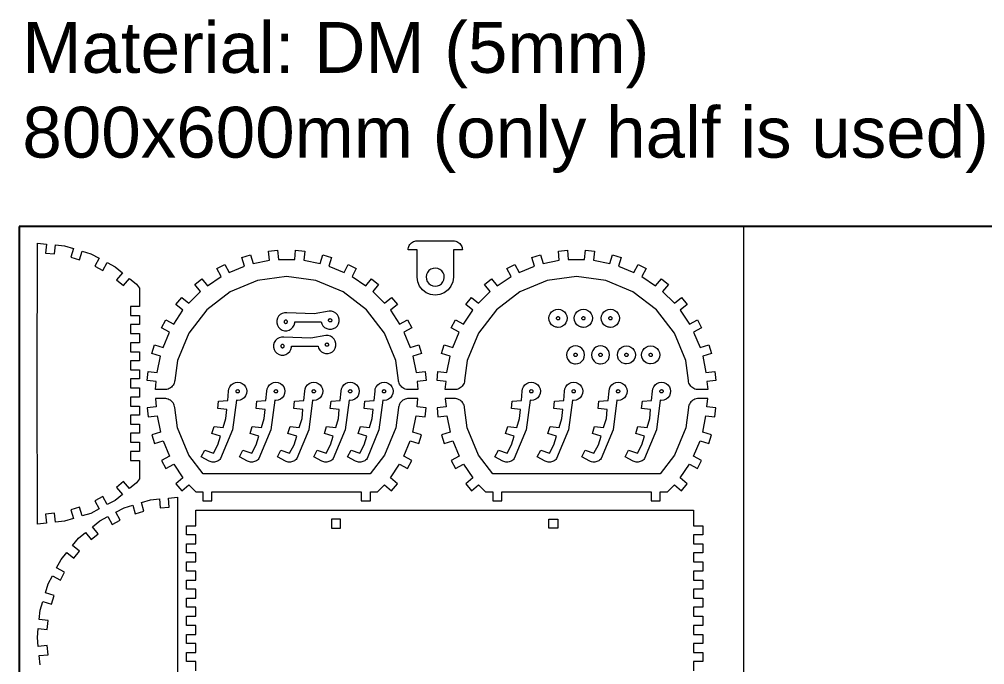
# Model space of a CAD drawing. Header units: millimetres. Extents: x 4778 to 5578, y 2578 to 3293.
# Drawn here: x 4778 to 5312, y 2937 to 3293 of the extents above; entities that cross this region are included whole.
import ezdxf

# ---------------------------------------------------------------- set-up
doc = ezdxf.new("R2010")
doc.units = ezdxf.units.MM
doc.layers.get('0').update_dxf_attribs({"plot": 0})
doc.layers.add('01-corte exterior', color=1, linetype='Continuous', lineweight=0)
doc.layers.add('02-corte interior', color=2, linetype='Continuous', lineweight=0)
doc.styles.get("Standard").update_dxf_attribs({"font": 'arial.ttf'})

msp = doc.modelspace()

# ---------------------------------------------------------------- linework, layer by layer
msp.add_lwpolyline([(4778.39, 3178.48), (4778.39, 2578.48), (5578.39, 2578.48), (5578.39, 3178.48), (4778.39, 3178.48)])
at = {"layer": '01-corte exterior'}
for points in [[(5178.39, 3178.48), (5178.39, 2578.48)], [(4789.88, 2936.51), (4789.37, 2941.67), (4794.35, 2942.16), (4793.86, 2947.14), (4788.88, 2946.65), (4788.39, 2951.63), (4788.88, 2956.6), (4793.86, 2956.11), (4794.35, 2961.09), (4789.37, 2961.58), (4789.88, 2966.75), (4791.33, 2971.53), (4796.12, 2970.08), (4797.57, 2974.86), (4792.78, 2976.32), (4794.29, 2981.28), (4796.65, 2985.69), (4801.06, 2983.34), (4803.42, 2987.75), (4799.01, 2990.1), (4801.45, 2994.68), (4804.63, 2998.55), (4808.49, 2995.38), (4811.66, 2999.24), (4807.8, 3002.41), (4811.09, 3006.43), (4814.96, 3009.6), (4818.13, 3005.73), (4821.99, 3008.91), (4818.82, 3012.77), (4822.84, 3016.07), (4827.25, 3018.42), (4829.6, 3014.01), (4834.01, 3016.37), (4831.66, 3020.78), (4836.23, 3023.23), (4841.02, 3024.68), (4842.47, 3019.89), (4847.26, 3021.35), (4845.8, 3026.13), (4850.77, 3027.64), (4855.75, 3028.13), (4856.24, 3023.16), (4861.21, 3023.65), (4860.72, 3028.62), (4865.74, 3029.13), (4865.82, 2951.63), (4865.74, 2874.13)], [(4875.82, 2933.33), (4875.82, 2938.33), (4870.82, 2938.33), (4870.82, 2943.33), (4875.82, 2943.33), (4875.82, 2948.33), (4870.82, 2948.33), (4870.82, 2953.33), (4875.82, 2953.33), (4875.82, 2958.33), (4870.82, 2958.33), (4870.82, 2963.33), (4875.82, 2963.33), (4875.82, 2968.33), (4870.82, 2968.33), (4870.82, 2973.33), (4875.82, 2973.33), (4875.82, 2978.33), (4870.82, 2978.33), (4870.82, 2983.33), (4875.82, 2983.33), (4875.82, 2988.33), (4870.82, 2988.33), (4870.82, 2993.33), (4875.82, 2993.33), (4875.82, 2998.33), (4870.82, 2998.33), (4870.82, 3003.33), (4875.82, 3003.33), (4875.82, 3008.33), (4870.82, 3008.33), (4870.82, 3013.33), (4875.82, 3013.33), (4875.82, 3021.99), (5150.82, 3021.99), (5150.82, 3013.33), (5155.82, 3013.33), (5155.82, 3008.33), (5150.82, 3008.33), (5150.82, 3003.33), (5155.82, 3003.33), (5155.82, 2998.33), (5150.82, 2998.33), (5150.82, 2993.33), (5155.82, 2993.33), (5155.82, 2988.33), (5150.82, 2988.33), (5150.82, 2983.33), (5155.82, 2983.33), (5155.82, 2978.33), (5150.82, 2978.33), (5150.82, 2973.33), (5155.82, 2973.33), (5155.82, 2968.33), (5150.82, 2968.33), (5150.82, 2963.33), (5155.82, 2963.33), (5155.82, 2958.33), (5150.82, 2958.33), (5150.82, 2953.33), (5155.82, 2953.33), (5155.82, 2948.33), (5150.82, 2948.33), (5150.82, 2943.33), (5155.82, 2943.33), (5155.82, 2938.33), (5150.82, 2938.33), (5150.82, 2933.33)]]:
    msp.add_lwpolyline(points, dxfattribs=at)
for points in [[(4822.48, 3160.91), (4820.12, 3156.5), (4824.53, 3154.14), (4826.89, 3158.55), (4831.3, 3156.19), (4835.32, 3152.9), (4832.14, 3149.04), (4836.01, 3145.86), (4839.18, 3149.73), (4843.05, 3146.56), (4844.86, 3144.35), (4844.86, 3134.35), (4839.86, 3134.35), (4839.86, 3129.35), (4844.86, 3129.35), (4844.86, 3124.35), (4839.86, 3124.35), (4839.86, 3119.35), (4844.86, 3119.35), (4844.86, 3114.35), (4839.86, 3114.35), (4839.86, 3109.35), (4844.86, 3109.35), (4844.86, 3104.35), (4839.86, 3104.35), (4839.86, 3099.35), (4844.86, 3099.35), (4844.86, 3094.35), (4839.86, 3094.35), (4839.86, 3089.35), (4844.86, 3089.35), (4844.86, 3084.35), (4839.86, 3084.35), (4839.86, 3079.35), (4844.86, 3079.35), (4844.86, 3074.35), (4839.86, 3074.35), (4839.86, 3069.35), (4844.86, 3069.35), (4844.86, 3064.35), (4839.86, 3064.35), (4839.86, 3059.35), (4844.86, 3059.35), (4844.86, 3054.35), (4839.86, 3054.35), (4839.86, 3049.35), (4844.86, 3049.35), (4844.86, 3039.16), (4843.05, 3036.96), (4839.18, 3033.78), (4836.01, 3037.65), (4832.14, 3034.48), (4835.32, 3030.61), (4831.3, 3027.32), (4826.89, 3024.96), (4824.53, 3029.37), (4820.12, 3027.01), (4822.48, 3022.6), (4817.9, 3020.16), (4813.12, 3018.7), (4811.67, 3023.49), (4806.88, 3022.04), (4808.33, 3017.25), (4803.36, 3015.75), (4798.39, 3015.25), (4797.9, 3020.23), (4792.92, 3019.74), (4793.41, 3014.76), (4788.39, 3014.26), (4788.32, 3091.76), (4788.39, 3169.26), (4793.41, 3168.75), (4792.92, 3163.78), (4797.9, 3163.29), (4798.39, 3168.26), (4803.36, 3167.77), (4808.33, 3166.26), (4806.88, 3161.47), (4811.67, 3160.02), (4813.12, 3164.81), (4817.9, 3163.36)], [(4998.11, 3165.51), (4993.11, 3165.51), (4993.15, 3166.16), (4993.28, 3166.8), (4993.49, 3167.42), (4993.78, 3168.01), (4994.14, 3168.55), (4994.57, 3169.04), (4995.06, 3169.48), (4995.61, 3169.84), (4996.19, 3170.13), (4996.81, 3170.34), (4997.45, 3170.47), (4998.11, 3170.51), (5008.11, 3170.51), (5018.11, 3170.51), (5018.76, 3170.47), (5019.4, 3170.34), (5020.02, 3170.13), (5020.61, 3169.84), (5021.15, 3169.48), (5021.64, 3169.04), (5022.07, 3168.55), (5022.44, 3168.01), (5022.73, 3167.42), (5022.94, 3166.8), (5023.06, 3166.16), (5023.11, 3165.51), (5018.11, 3165.51), (5018.11, 3150.51), (5017.76, 3147.92), (5016.77, 3145.51), (5015.18, 3143.44), (5013.11, 3141.85), (5010.69, 3140.85), (5008.11, 3140.51), (5005.52, 3140.85), (5003.11, 3141.85), (5001.03, 3143.44), (4999.45, 3145.51), (4998.45, 3147.92), (4998.11, 3150.51)], [(4864.15, 3092.81), (4864.14, 3092.72), (4863.94, 3092.06), (4863.66, 3091.42), (4863.31, 3090.83), (4862.88, 3090.28), (4862.39, 3089.79), (4861.83, 3089.37), (4861.24, 3089.02), (4860.6, 3088.75), (4859.93, 3088.57), (4859.25, 3088.46), (4858.55, 3088.45), (4853.54, 3088.45), (4854.02, 3092.99), (4849.05, 3093.48), (4849.54, 3098.45), (4854.51, 3097.96), (4856.33, 3106.95), (4851.54, 3108.4), (4852.99, 3113.18), (4857.78, 3111.73), (4861.3, 3120.19), (4856.89, 3122.55), (4859.25, 3126.96), (4863.66, 3124.6), (4868.76, 3132.21), (4864.9, 3135.38), (4868.07, 3139.24), (4871.94, 3136.07), (4878.43, 3142.54), (4875.26, 3146.4), (4879.12, 3149.58), (4882.29, 3145.71), (4889.92, 3150.79), (4887.57, 3155.2), (4891.98, 3157.55), (4894.33, 3153.14), (4902.81, 3156.63), (4901.36, 3161.42), (4906.14, 3162.87), (4907.59, 3158.08), (4916.58, 3159.85), (4916.09, 3164.83), (4921.07, 3165.32), (4921.56, 3160.34), (4930.53, 3160.34), (4931.02, 3165.32), (4936, 3164.83), (4935.51, 3159.85), (4944.5, 3158.08), (4945.95, 3162.87), (4950.73, 3161.42), (4949.28, 3156.63), (4957.75, 3153.14), (4960.11, 3157.55), (4964.52, 3155.2), (4962.16, 3150.79), (4969.79, 3145.71), (4972.97, 3149.58), (4976.83, 3146.4), (4973.66, 3142.54), (4980.15, 3136.07), (4984.02, 3139.24), (4987.19, 3135.38), (4983.32, 3132.21), (4988.43, 3124.6), (4992.84, 3126.96), (4995.2, 3122.55), (4990.79, 3120.19), (4994.31, 3111.73), (4999.1, 3113.18), (5000.55, 3108.4), (4995.76, 3106.95), (4997.57, 3097.96), (5002.55, 3098.45), (5003.04, 3093.48), (4998.06, 3092.99), (4998.54, 3088.45), (4993.54, 3088.45), (4992.84, 3088.46), (4992.16, 3088.57), (4991.49, 3088.75), (4990.85, 3089.02), (4990.25, 3089.37), (4989.7, 3089.79), (4989.21, 3090.28), (4988.78, 3090.83), (4988.43, 3091.42), (4988.15, 3092.06), (4987.95, 3092.72), (4987.94, 3092.81), (4987.93, 3092.84), (4987.9, 3093.01), (4987.84, 3093.4), (4986.37, 3104.55), (4980.13, 3119.61), (4970.21, 3132.55), (4957.27, 3142.47), (4942.21, 3148.71), (4926.04, 3150.84), (4909.88, 3148.71), (4894.82, 3142.47), (4881.88, 3132.55), (4871.95, 3119.61), (4865.72, 3104.55), (4864.25, 3093.4), (4864.18, 3093.01), (4864.16, 3092.84)], [(5024.21, 3092.81), (5024.19, 3092.72), (5024, 3092.06), (5023.72, 3091.42), (5023.36, 3090.83), (5022.94, 3090.28), (5022.44, 3089.79), (5021.89, 3089.37), (5021.29, 3089.02), (5020.66, 3088.75), (5019.99, 3088.57), (5019.3, 3088.46), (5018.61, 3088.45), (5013.6, 3088.45), (5014.08, 3092.99), (5009.11, 3093.48), (5009.6, 3098.45), (5014.57, 3097.96), (5016.38, 3106.95), (5011.6, 3108.4), (5013.05, 3113.18), (5017.83, 3111.73), (5021.36, 3120.19), (5016.95, 3122.55), (5019.31, 3126.96), (5023.72, 3124.6), (5028.82, 3132.21), (5024.96, 3135.38), (5028.13, 3139.24), (5031.99, 3136.07), (5038.49, 3142.54), (5035.31, 3146.4), (5039.18, 3149.58), (5042.35, 3145.71), (5049.98, 3150.79), (5047.62, 3155.2), (5052.03, 3157.55), (5054.39, 3153.14), (5062.86, 3156.63), (5061.41, 3161.42), (5066.2, 3162.87), (5067.65, 3158.08), (5076.64, 3159.85), (5076.15, 3164.83), (5081.13, 3165.32), (5081.62, 3160.34), (5090.59, 3160.34), (5091.08, 3165.32), (5096.05, 3164.83), (5095.56, 3159.85), (5104.55, 3158.08), (5106.01, 3162.87), (5110.79, 3161.42), (5109.34, 3156.63), (5117.81, 3153.14), (5120.17, 3157.55), (5124.58, 3155.2), (5122.22, 3150.79), (5129.85, 3145.71), (5133.02, 3149.58), (5136.89, 3146.4), (5133.72, 3142.54), (5140.21, 3136.07), (5144.07, 3139.24), (5147.25, 3135.38), (5143.38, 3132.21), (5148.49, 3124.6), (5152.9, 3126.96), (5155.25, 3122.55), (5150.84, 3120.19), (5154.37, 3111.73), (5159.15, 3113.18), (5160.6, 3108.4), (5155.82, 3106.95), (5157.63, 3097.96), (5162.61, 3098.45), (5163.1, 3093.48), (5158.12, 3092.99), (5158.6, 3088.45), (5153.59, 3088.45), (5152.9, 3088.46), (5152.21, 3088.57), (5151.55, 3088.75), (5150.91, 3089.02), (5150.31, 3089.37), (5149.76, 3089.79), (5149.27, 3090.28), (5148.84, 3090.83), (5148.48, 3091.42), (5148.2, 3092.06), (5148.01, 3092.72), (5147.99, 3092.81), (5147.99, 3092.84), (5147.96, 3093.01), (5147.9, 3093.4), (5146.43, 3104.55), (5140.19, 3119.61), (5130.27, 3132.55), (5117.33, 3142.47), (5102.27, 3148.71), (5086.1, 3150.84), (5069.94, 3148.71), (5054.87, 3142.47), (5041.94, 3132.55), (5032.01, 3119.61), (5025.77, 3104.55), (5024.31, 3093.4), (5024.24, 3093.01), (5024.21, 3092.84)], [(4954.06, 3129.74), (4953.14, 3130.67), (4952.01, 3131.32), (4950.75, 3131.66), (4949.45, 3131.67), (4941.25, 3130.33), (4931.26, 3130.67), (4926.21, 3130.84), (4924.91, 3130.84), (4923.65, 3130.5), (4922.52, 3129.85), (4921.59, 3128.93), (4920.94, 3127.8), (4920.6, 3126.54), (4920.59, 3125.24), (4920.93, 3123.98), (4921.58, 3122.85), (4922.5, 3121.92), (4923.63, 3121.27), (4924.89, 3120.93), (4926.2, 3120.92), (4927.46, 3121.26), (4928.59, 3121.91), (4929.51, 3122.83), (4930.17, 3123.96), (4930.51, 3125.22), (4930.51, 3125.87), (4945.19, 3125.85), (4945.47, 3124.8), (4946.12, 3123.67), (4947.04, 3122.75), (4948.17, 3122.09), (4949.34, 3121.76), (4949.43, 3121.75), (4950.73, 3121.75), (4951.99, 3122.09), (4953.12, 3122.74), (4954.05, 3123.66), (4954.7, 3124.79), (4955.04, 3126.05), (4955.05, 3127.35), (4954.71, 3128.61)], [(5080.26, 3125.31), (5079.47, 3124.28), (5078.43, 3123.48), (5077.23, 3122.98), (5075.92, 3122.81), (5075.85, 3122.81), (5075.29, 3122.9), (5074.64, 3122.98), (5073.43, 3123.48), (5072.4, 3124.28), (5071.6, 3125.31), (5071.1, 3126.52), (5070.93, 3127.81), (5071.1, 3129.1), (5071.6, 3130.31), (5072.4, 3131.35), (5073.43, 3132.14), (5074.64, 3132.64), (5075.93, 3132.81), (5077.23, 3132.64), (5078.43, 3132.14), (5079.47, 3131.35), (5080.26, 3130.31), (5080.76, 3129.1), (5080.93, 3127.81), (5080.76, 3126.52)], [(5094.26, 3125.31), (5093.47, 3124.28), (5092.43, 3123.48), (5091.23, 3122.98), (5089.92, 3122.81), (5089.85, 3122.81), (5089.29, 3122.9), (5088.64, 3122.98), (5087.43, 3123.48), (5086.4, 3124.28), (5085.6, 3125.31), (5085.1, 3126.52), (5084.93, 3127.81), (5085.1, 3129.1), (5085.6, 3130.31), (5086.4, 3131.35), (5087.43, 3132.14), (5088.64, 3132.64), (5089.93, 3132.81), (5091.23, 3132.64), (5092.43, 3132.14), (5093.47, 3131.35), (5094.26, 3130.31), (5094.76, 3129.1), (5094.93, 3127.81), (5094.76, 3126.52)], [(5109.16, 3125.31), (5108.37, 3124.28), (5107.33, 3123.48), (5106.13, 3122.98), (5104.82, 3122.81), (5104.75, 3122.81), (5104.19, 3122.9), (5103.54, 3122.98), (5102.33, 3123.48), (5101.3, 3124.28), (5100.5, 3125.31), (5100, 3126.52), (5099.83, 3127.81), (5100, 3129.1), (5100.5, 3130.31), (5101.3, 3131.35), (5102.33, 3132.14), (5103.54, 3132.64), (5104.83, 3132.81), (5106.13, 3132.64), (5107.33, 3132.14), (5108.37, 3131.35), (5109.16, 3130.31), (5109.66, 3129.1), (5109.83, 3127.81), (5109.66, 3126.52)], [(4952.27, 3116.31), (4951.34, 3117.23), (4950.22, 3117.89), (4948.96, 3118.23), (4947.65, 3118.23), (4939.46, 3116.9), (4929.46, 3117.24), (4924.42, 3117.4), (4923.11, 3117.4), (4921.85, 3117.07), (4920.72, 3116.42), (4919.8, 3115.5), (4919.14, 3114.37), (4918.8, 3113.11), (4918.8, 3111.8), (4919.13, 3110.54), (4919.78, 3109.41), (4920.71, 3108.48), (4921.83, 3107.83), (4923.09, 3107.49), (4924.4, 3107.49), (4925.66, 3107.82), (4926.79, 3108.47), (4927.72, 3109.39), (4928.37, 3110.52), (4928.71, 3111.78), (4928.71, 3112.44), (4943.39, 3112.42), (4943.67, 3111.37), (4944.32, 3110.24), (4945.24, 3109.31), (4946.37, 3108.66), (4947.55, 3108.33), (4947.63, 3108.32), (4948.94, 3108.31), (4950.2, 3108.65), (4951.33, 3109.3), (4952.25, 3110.22), (4952.91, 3111.35), (4953.25, 3112.61), (4953.25, 3113.92), (4952.92, 3115.18)], [(5090.43, 3106.31), (5090.6, 3107.6), (5090.43, 3108.9), (5089.93, 3110.1), (5089.13, 3111.14), (5088.1, 3111.93), (5086.89, 3112.43), (5085.6, 3112.6), (5084.3, 3112.43), (5083.1, 3111.93), (5082.06, 3111.14), (5081.27, 3110.1), (5080.77, 3108.9), (5080.6, 3107.6), (5080.77, 3106.31), (5081.27, 3105.1), (5082.06, 3104.07), (5083.1, 3103.27), (5084.3, 3102.77), (5084.95, 3102.69), (5085.51, 3102.6), (5085.59, 3102.6), (5086.89, 3102.77), (5088.1, 3103.27), (5089.13, 3104.07), (5089.93, 3105.1)], [(5104.23, 3106.31), (5104.4, 3107.6), (5104.23, 3108.9), (5103.73, 3110.1), (5102.93, 3111.14), (5101.9, 3111.93), (5100.69, 3112.43), (5099.4, 3112.6), (5098.1, 3112.43), (5096.9, 3111.93), (5095.86, 3111.14), (5095.07, 3110.1), (5094.57, 3108.9), (5094.4, 3107.6), (5094.57, 3106.31), (5095.07, 3105.1), (5095.86, 3104.07), (5096.9, 3103.27), (5098.1, 3102.77), (5098.75, 3102.69), (5099.31, 3102.6), (5099.39, 3102.6), (5100.69, 3102.77), (5101.9, 3103.27), (5102.93, 3104.07), (5103.73, 3105.1)], [(5118.03, 3105.1), (5117.23, 3104.07), (5116.2, 3103.27), (5114.99, 3102.77), (5113.69, 3102.6), (5113.61, 3102.6), (5113.05, 3102.69), (5112.4, 3102.77), (5111.2, 3103.27), (5110.16, 3104.07), (5109.37, 3105.1), (5108.87, 3106.31), (5108.7, 3107.6), (5108.87, 3108.9), (5109.37, 3110.1), (5110.16, 3111.14), (5111.2, 3111.93), (5112.4, 3112.43), (5113.7, 3112.6), (5114.99, 3112.43), (5116.2, 3111.93), (5117.23, 3111.14), (5118.03, 3110.1), (5118.53, 3108.9), (5118.7, 3107.6), (5118.53, 3106.31)], [(5131.43, 3105.1), (5130.63, 3104.07), (5129.6, 3103.27), (5128.39, 3102.77), (5127.09, 3102.6), (5127.01, 3102.6), (5126.45, 3102.69), (5125.8, 3102.77), (5124.6, 3103.27), (5123.56, 3104.07), (5122.77, 3105.1), (5122.27, 3106.31), (5122.1, 3107.6), (5122.27, 3108.9), (5122.77, 3110.1), (5123.56, 3111.14), (5124.6, 3111.93), (5125.8, 3112.43), (5127.1, 3112.6), (5128.39, 3112.43), (5129.6, 3111.93), (5130.63, 3111.14), (5131.43, 3110.1), (5131.93, 3108.9), (5132.1, 3107.6), (5131.93, 3106.31)], [(4892.52, 3072.55), (4893.01, 3077.52), (4888.04, 3078.01), (4888.44, 3082.08), (4893.5, 3082.5), (4894.01, 3087.52), (4894.18, 3088.81), (4894.68, 3090.02), (4895.47, 3091.05), (4896.51, 3091.85), (4897.71, 3092.35), (4899.01, 3092.52), (4900.3, 3092.35), (4901.51, 3091.85), (4902.54, 3091.05), (4903.34, 3090.02), (4903.84, 3088.81), (4904.01, 3087.52), (4903.84, 3086.22), (4903.34, 3085.02), (4902.54, 3083.98), (4901.51, 3083.19), (4900.3, 3082.69), (4899.01, 3082.52), (4898.36, 3082.6), (4896.2, 3066.24), (4889.6, 3050.36), (4889.22, 3049.92), (4888.79, 3049.53), (4888.31, 3049.19), (4887.8, 3048.91), (4887.26, 3048.69), (4886.7, 3048.54), (4886.12, 3048.45), (4885.54, 3048.43), (4884.96, 3048.48), (4884.39, 3048.59), (4883.83, 3048.77), (4883.3, 3049.02), (4878.89, 3051.38), (4880.82, 3054.97), (4885.66, 3053.43), (4888.11, 3058.01), (4889.56, 3062.79), (4884.78, 3064.24), (4885.96, 3068.16), (4891.01, 3067.58)], [(4913.63, 3072.55), (4914.12, 3077.52), (4909.15, 3078.01), (4909.55, 3082.08), (4914.61, 3082.5), (4915.12, 3087.52), (4915.29, 3088.81), (4915.79, 3090.02), (4916.58, 3091.05), (4917.62, 3091.85), (4918.82, 3092.35), (4920.12, 3092.52), (4921.41, 3092.35), (4922.62, 3091.85), (4923.65, 3091.05), (4924.45, 3090.02), (4924.94, 3088.81), (4925.12, 3087.52), (4924.94, 3086.22), (4924.45, 3085.02), (4923.65, 3083.98), (4922.62, 3083.19), (4921.41, 3082.69), (4920.12, 3082.52), (4919.47, 3082.6), (4917.3, 3066.24), (4910.71, 3050.36), (4910.33, 3049.92), (4909.89, 3049.53), (4909.42, 3049.19), (4908.91, 3048.91), (4908.37, 3048.69), (4907.81, 3048.54), (4907.23, 3048.45), (4906.65, 3048.43), (4906.07, 3048.48), (4905.49, 3048.59), (4904.94, 3048.77), (4904.41, 3049.02), (4900, 3051.38), (4901.92, 3054.97), (4906.77, 3053.43), (4909.22, 3058.01), (4910.67, 3062.79), (4905.88, 3064.24), (4907.07, 3068.16), (4912.12, 3067.58)], [(4934.53, 3072.55), (4935.03, 3077.52), (4930.05, 3078.01), (4930.45, 3082.08), (4935.52, 3082.5), (4936.02, 3087.52), (4936.19, 3088.81), (4936.69, 3090.02), (4937.49, 3091.05), (4938.52, 3091.85), (4939.73, 3092.35), (4941.02, 3092.52), (4942.32, 3092.35), (4943.52, 3091.85), (4944.56, 3091.05), (4945.35, 3090.02), (4945.85, 3088.81), (4946.02, 3087.52), (4945.85, 3086.22), (4945.35, 3085.02), (4944.56, 3083.98), (4943.52, 3083.19), (4942.32, 3082.69), (4941.02, 3082.52), (4940.37, 3082.6), (4938.21, 3066.24), (4931.62, 3050.36), (4931.24, 3049.92), (4930.8, 3049.53), (4930.33, 3049.19), (4929.82, 3048.91), (4929.28, 3048.69), (4928.71, 3048.54), (4928.14, 3048.45), (4927.56, 3048.43), (4926.97, 3048.48), (4926.4, 3048.59), (4925.85, 3048.77), (4925.32, 3049.02), (4920.91, 3051.38), (4922.83, 3054.97), (4927.68, 3053.43), (4930.12, 3058.01), (4931.58, 3062.79), (4926.79, 3064.24), (4927.98, 3068.16), (4933.03, 3067.58)], [(4954.65, 3072.55), (4955.14, 3077.52), (4950.17, 3078.01), (4950.57, 3082.08), (4955.63, 3082.5), (4956.14, 3087.52), (4956.31, 3088.81), (4956.81, 3090.02), (4957.6, 3091.05), (4958.64, 3091.85), (4959.84, 3092.35), (4961.14, 3092.52), (4962.43, 3092.35), (4963.64, 3091.85), (4964.67, 3091.05), (4965.47, 3090.02), (4965.97, 3088.81), (4966.14, 3087.52), (4965.97, 3086.22), (4965.47, 3085.02), (4964.67, 3083.98), (4963.64, 3083.19), (4962.43, 3082.69), (4961.14, 3082.52), (4960.49, 3082.6), (4958.32, 3066.24), (4951.73, 3050.36), (4951.35, 3049.92), (4950.92, 3049.53), (4950.44, 3049.19), (4949.93, 3048.91), (4949.39, 3048.69), (4948.83, 3048.54), (4948.25, 3048.45), (4947.67, 3048.43), (4947.09, 3048.48), (4946.51, 3048.59), (4945.96, 3048.77), (4945.43, 3049.02), (4941.02, 3051.38), (4942.95, 3054.97), (4947.79, 3053.43), (4950.24, 3058.01), (4951.69, 3062.79), (4946.9, 3064.24), (4948.09, 3068.16), (4953.14, 3067.58)], [(4973.36, 3072.55), (4973.86, 3077.52), (4968.88, 3078.01), (4969.28, 3082.08), (4974.35, 3082.5), (4974.85, 3087.52), (4975.02, 3088.81), (4975.52, 3090.02), (4976.32, 3091.05), (4977.35, 3091.85), (4978.56, 3092.35), (4979.85, 3092.52), (4981.15, 3092.35), (4982.35, 3091.85), (4983.39, 3091.05), (4984.18, 3090.02), (4984.68, 3088.81), (4984.85, 3087.52), (4984.68, 3086.22), (4984.18, 3085.02), (4983.39, 3083.98), (4982.35, 3083.19), (4981.15, 3082.69), (4979.85, 3082.52), (4979.2, 3082.6), (4977.04, 3066.24), (4970.45, 3050.36), (4970.07, 3049.92), (4969.63, 3049.53), (4969.16, 3049.19), (4968.65, 3048.91), (4968.11, 3048.69), (4967.54, 3048.54), (4966.97, 3048.45), (4966.39, 3048.43), (4965.8, 3048.48), (4965.23, 3048.59), (4964.68, 3048.77), (4964.15, 3049.02), (4959.74, 3051.38), (4961.66, 3054.97), (4966.51, 3053.43), (4968.95, 3058.01), (4970.41, 3062.79), (4965.62, 3064.24), (4966.81, 3068.16), (4971.86, 3067.58)], [(5054.68, 3072.55), (5055.18, 3077.52), (5050.2, 3078.01), (5050.6, 3082.08), (5055.67, 3082.5), (5056.17, 3087.52), (5056.34, 3088.81), (5056.84, 3090.02), (5057.64, 3091.05), (5058.67, 3091.85), (5059.88, 3092.35), (5061.17, 3092.52), (5062.47, 3092.35), (5063.67, 3091.85), (5064.71, 3091.05), (5065.5, 3090.02), (5066, 3088.81), (5066.17, 3087.52), (5066, 3086.22), (5065.5, 3085.02), (5064.71, 3083.98), (5063.67, 3083.19), (5062.47, 3082.69), (5061.17, 3082.52), (5060.52, 3082.6), (5058.36, 3066.24), (5051.77, 3050.36), (5051.38, 3049.92), (5050.95, 3049.53), (5050.48, 3049.19), (5049.96, 3048.91), (5049.42, 3048.69), (5048.86, 3048.54), (5048.29, 3048.45), (5047.7, 3048.43), (5047.12, 3048.48), (5046.55, 3048.59), (5046, 3048.77), (5045.47, 3049.02), (5041.06, 3051.38), (5042.98, 3054.97), (5047.82, 3053.43), (5050.27, 3058.01), (5051.72, 3062.79), (5046.94, 3064.24), (5048.13, 3068.16), (5053.17, 3067.58)], [(5078.07, 3072.55), (5078.57, 3077.52), (5073.59, 3078.01), (5073.99, 3082.08), (5079.06, 3082.5), (5079.56, 3087.52), (5079.73, 3088.81), (5080.23, 3090.02), (5081.03, 3091.05), (5082.06, 3091.85), (5083.27, 3092.35), (5084.56, 3092.52), (5085.86, 3092.35), (5087.06, 3091.85), (5088.1, 3091.05), (5088.89, 3090.02), (5089.39, 3088.81), (5089.56, 3087.52), (5089.39, 3086.22), (5088.89, 3085.02), (5088.1, 3083.98), (5087.06, 3083.19), (5085.86, 3082.69), (5084.56, 3082.52), (5083.91, 3082.6), (5081.75, 3066.24), (5075.16, 3050.36), (5074.77, 3049.92), (5074.34, 3049.53), (5073.87, 3049.19), (5073.36, 3048.91), (5072.81, 3048.69), (5072.25, 3048.54), (5071.68, 3048.45), (5071.09, 3048.43), (5070.51, 3048.48), (5069.94, 3048.59), (5069.39, 3048.77), (5068.86, 3049.02), (5064.45, 3051.38), (5066.37, 3054.97), (5071.22, 3053.43), (5073.66, 3058.01), (5075.11, 3062.79), (5070.33, 3064.24), (5071.52, 3068.16), (5076.57, 3067.58)], [(5102.63, 3072.55), (5103.13, 3077.52), (5098.15, 3078.01), (5098.55, 3082.08), (5103.62, 3082.5), (5104.12, 3087.52), (5104.29, 3088.81), (5104.79, 3090.02), (5105.59, 3091.05), (5106.62, 3091.85), (5107.83, 3092.35), (5109.12, 3092.52), (5110.42, 3092.35), (5111.62, 3091.85), (5112.66, 3091.05), (5113.45, 3090.02), (5113.95, 3088.81), (5114.12, 3087.52), (5113.95, 3086.22), (5113.45, 3085.02), (5112.66, 3083.98), (5111.62, 3083.19), (5110.42, 3082.69), (5109.12, 3082.52), (5108.47, 3082.6), (5106.31, 3066.24), (5099.72, 3050.36), (5099.33, 3049.92), (5098.9, 3049.53), (5098.43, 3049.19), (5097.91, 3048.91), (5097.37, 3048.69), (5096.81, 3048.54), (5096.24, 3048.45), (5095.65, 3048.43), (5095.07, 3048.48), (5094.5, 3048.59), (5093.95, 3048.77), (5093.42, 3049.02), (5089.01, 3051.38), (5090.93, 3054.97), (5095.77, 3053.43), (5098.22, 3058.01), (5099.67, 3062.79), (5094.89, 3064.24), (5096.08, 3068.16), (5101.13, 3067.58)], [(5126.59, 3072.55), (5127.09, 3077.52), (5122.11, 3078.01), (5122.51, 3082.08), (5127.58, 3082.5), (5128.08, 3087.52), (5128.25, 3088.81), (5128.75, 3090.02), (5129.55, 3091.05), (5130.58, 3091.85), (5131.79, 3092.35), (5133.08, 3092.52), (5134.38, 3092.35), (5135.58, 3091.85), (5136.62, 3091.05), (5137.41, 3090.02), (5137.91, 3088.81), (5138.08, 3087.52), (5137.91, 3086.22), (5137.41, 3085.02), (5136.62, 3083.98), (5135.58, 3083.19), (5134.38, 3082.69), (5133.08, 3082.52), (5132.43, 3082.6), (5130.27, 3066.24), (5123.68, 3050.36), (5123.3, 3049.92), (5122.86, 3049.53), (5122.39, 3049.19), (5121.88, 3048.91), (5121.34, 3048.69), (5120.77, 3048.54), (5120.2, 3048.45), (5119.61, 3048.43), (5119.03, 3048.48), (5118.46, 3048.59), (5117.91, 3048.77), (5117.38, 3049.02), (5112.97, 3051.38), (5114.89, 3054.97), (5119.74, 3053.43), (5122.18, 3058.01), (5123.63, 3062.79), (5118.85, 3064.24), (5120.04, 3068.16), (5125.09, 3067.58)], [(4871.95, 3052.3), (4865.72, 3067.36), (4864.25, 3078.5), (4864.18, 3078.9), (4864.16, 3079.07), (4864.15, 3079.1), (4864.14, 3079.19), (4863.94, 3079.85), (4863.66, 3080.49), (4863.31, 3081.08), (4862.88, 3081.63), (4862.39, 3082.11), (4861.83, 3082.54), (4861.24, 3082.88), (4860.6, 3083.15), (4859.93, 3083.34), (4859.25, 3083.45), (4858.55, 3083.46), (4853.54, 3083.45), (4854.02, 3078.92), (4849.05, 3078.43), (4849.54, 3073.46), (4854.51, 3073.95), (4856.33, 3064.96), (4851.54, 3063.51), (4852.99, 3058.73), (4857.78, 3060.18), (4861.3, 3051.72), (4856.89, 3049.36), (4859.25, 3044.95), (4863.66, 3047.31), (4868.76, 3039.7), (4864.9, 3036.53), (4868.07, 3032.66), (4871.94, 3035.84), (4875.8, 3031.99), (4879.8, 3031.99), (4879.8, 3026.99), (4884.8, 3026.99), (4884.8, 3031.99), (4967.29, 3031.99), (4967.29, 3026.99), (4972.29, 3026.99), (4972.29, 3031.99), (4976.29, 3031.99), (4980.15, 3035.84), (4984.02, 3032.66), (4987.19, 3036.53), (4983.32, 3039.7), (4988.43, 3047.31), (4992.84, 3044.95), (4995.2, 3049.36), (4990.79, 3051.72), (4994.31, 3060.18), (4999.1, 3058.73), (5000.55, 3063.51), (4995.76, 3064.96), (4997.57, 3073.95), (5002.55, 3073.46), (5003.04, 3078.43), (4998.06, 3078.92), (4998.54, 3083.45), (4993.54, 3083.46), (4992.84, 3083.45), (4992.16, 3083.34), (4991.49, 3083.15), (4990.85, 3082.88), (4990.25, 3082.54), (4989.7, 3082.11), (4989.21, 3081.63), (4988.78, 3081.08), (4988.43, 3080.49), (4988.15, 3079.85), (4987.95, 3079.19), (4987.94, 3079.1), (4987.93, 3079.07), (4987.9, 3078.9), (4987.84, 3078.5), (4986.37, 3067.36), (4980.13, 3052.3), (4972.22, 3041.99), (4879.86, 3041.99)], [(5032.01, 3052.3), (5025.77, 3067.36), (5024.31, 3078.5), (5024.24, 3078.9), (5024.21, 3079.07), (5024.21, 3079.1), (5024.19, 3079.19), (5024, 3079.85), (5023.72, 3080.49), (5023.36, 3081.08), (5022.94, 3081.63), (5022.44, 3082.11), (5021.89, 3082.54), (5021.29, 3082.88), (5020.66, 3083.15), (5019.99, 3083.34), (5019.3, 3083.45), (5018.61, 3083.46), (5013.6, 3083.45), (5014.08, 3078.92), (5009.11, 3078.43), (5009.6, 3073.46), (5014.57, 3073.95), (5016.38, 3064.96), (5011.6, 3063.51), (5013.05, 3058.73), (5017.83, 3060.18), (5021.36, 3051.72), (5016.95, 3049.36), (5019.31, 3044.95), (5023.72, 3047.31), (5028.82, 3039.7), (5024.96, 3036.53), (5028.13, 3032.66), (5031.99, 3035.84), (5035.86, 3031.99), (5039.86, 3031.99), (5039.86, 3026.99), (5044.86, 3026.99), (5044.86, 3031.99), (5127.35, 3031.99), (5127.35, 3026.99), (5132.35, 3026.99), (5132.35, 3031.99), (5136.35, 3031.99), (5140.21, 3035.84), (5144.07, 3032.66), (5147.25, 3036.53), (5143.38, 3039.7), (5148.49, 3047.31), (5152.9, 3044.95), (5155.25, 3049.36), (5150.84, 3051.72), (5154.37, 3060.18), (5159.15, 3058.73), (5160.6, 3063.51), (5155.82, 3064.96), (5157.63, 3073.95), (5162.61, 3073.46), (5163.1, 3078.43), (5158.12, 3078.92), (5158.6, 3083.45), (5153.59, 3083.46), (5152.9, 3083.45), (5152.21, 3083.34), (5151.55, 3083.15), (5150.91, 3082.88), (5150.31, 3082.54), (5149.76, 3082.11), (5149.27, 3081.63), (5148.84, 3081.08), (5148.48, 3080.49), (5148.2, 3079.85), (5148.01, 3079.19), (5147.99, 3079.1), (5147.99, 3079.07), (5147.96, 3078.9), (5147.9, 3078.5), (5146.43, 3067.36), (5140.19, 3052.3), (5132.28, 3041.99), (5039.92, 3041.99)]]:
    msp.add_lwpolyline(points, close=True, dxfattribs=at)
at = {"layer": '02-corte interior'}
for points in [[(5012.96, 3151.7), (5012.49, 3152.92), (5011.72, 3153.97), (5010.7, 3154.78), (5009.5, 3155.31), (5008.21, 3155.51), (5006.92, 3155.37), (5005.7, 3154.89), (5004.65, 3154.12), (5003.83, 3153.1), (5003.31, 3151.91), (5003.11, 3150.62), (5003.25, 3149.32), (5003.72, 3148.1), (5004.49, 3147.05), (5005.51, 3146.23), (5006.71, 3145.71), (5008, 3145.51), (5009.3, 3145.65), (5010.51, 3146.13), (5011.56, 3146.9), (5012.38, 3147.92), (5012.91, 3149.11), (5013.1, 3150.4)], [(4925.9, 3125.05), (4926.11, 3125.17), (4926.27, 3125.34), (4926.39, 3125.54), (4926.45, 3125.77), (4926.44, 3126.01), (4926.38, 3126.23), (4926.26, 3126.44), (4926.09, 3126.6), (4925.89, 3126.72), (4925.66, 3126.78), (4925.43, 3126.77), (4925.2, 3126.71), (4925, 3126.59), (4924.83, 3126.42), (4924.72, 3126.22), (4924.66, 3125.99), (4924.66, 3125.76), (4924.72, 3125.53), (4924.84, 3125.33), (4925.01, 3125.16), (4925.21, 3125.05), (4925.44, 3124.99), (4925.68, 3124.99)], [(4950.57, 3125.94), (4950.35, 3125.85), (4950.12, 3125.81), (4949.89, 3125.83), (4949.66, 3125.91), (4949.47, 3126.05), (4949.32, 3126.23), (4949.23, 3126.45), (4949.19, 3126.68), (4949.21, 3126.91), (4949.29, 3127.13), (4949.43, 3127.32), (4949.61, 3127.47), (4949.83, 3127.57), (4950.06, 3127.61), (4950.29, 3127.59), (4950.51, 3127.5), (4950.7, 3127.37), (4950.85, 3127.19), (4950.95, 3126.97), (4950.99, 3126.74), (4950.97, 3126.51), (4950.88, 3126.29), (4950.75, 3126.09)], [(5076.25, 3128.66), (5076.46, 3128.54), (5076.63, 3128.38), (5076.75, 3128.19), (5076.82, 3127.96), (5076.83, 3127.73), (5076.78, 3127.5), (5076.67, 3127.29), (5076.51, 3127.12), (5076.31, 3126.99), (5076.08, 3126.92), (5075.85, 3126.91), (5075.62, 3126.97), (5075.41, 3127.08), (5075.24, 3127.24), (5075.11, 3127.44), (5075.05, 3127.66), (5075.04, 3127.9), (5075.09, 3128.12), (5075.2, 3128.33), (5075.36, 3128.51), (5075.56, 3128.63), (5075.78, 3128.7), (5076.02, 3128.71)], [(5090.25, 3128.66), (5090.46, 3128.54), (5090.63, 3128.38), (5090.75, 3128.19), (5090.82, 3127.96), (5090.83, 3127.73), (5090.78, 3127.5), (5090.67, 3127.29), (5090.51, 3127.12), (5090.31, 3126.99), (5090.08, 3126.92), (5089.85, 3126.91), (5089.62, 3126.97), (5089.41, 3127.08), (5089.24, 3127.24), (5089.11, 3127.44), (5089.05, 3127.66), (5089.04, 3127.9), (5089.09, 3128.12), (5089.2, 3128.33), (5089.36, 3128.51), (5089.56, 3128.63), (5089.78, 3128.7), (5090.02, 3128.71)], [(5105.15, 3128.66), (5105.36, 3128.54), (5105.53, 3128.38), (5105.65, 3128.19), (5105.72, 3127.96), (5105.73, 3127.73), (5105.68, 3127.5), (5105.57, 3127.29), (5105.41, 3127.12), (5105.21, 3126.99), (5104.98, 3126.92), (5104.75, 3126.91), (5104.52, 3126.97), (5104.31, 3127.08), (5104.14, 3127.24), (5104.01, 3127.44), (5103.95, 3127.66), (5103.94, 3127.9), (5103.99, 3128.12), (5104.1, 3128.33), (5104.26, 3128.51), (5104.46, 3128.63), (5104.68, 3128.7), (5104.92, 3128.71)], [(4948.77, 3112.51), (4948.56, 3112.41), (4948.32, 3112.37), (4948.09, 3112.4), (4947.87, 3112.48), (4947.68, 3112.61), (4947.53, 3112.8), (4947.43, 3113.01), (4947.39, 3113.24), (4947.42, 3113.48), (4947.5, 3113.7), (4947.63, 3113.89), (4947.82, 3114.04), (4948.03, 3114.13), (4948.26, 3114.17), (4948.5, 3114.15), (4948.72, 3114.07), (4948.91, 3113.93), (4949.06, 3113.75), (4949.15, 3113.54), (4949.19, 3113.3), (4949.17, 3113.07), (4949.09, 3112.85), (4948.95, 3112.66)], [(4924.11, 3111.62), (4924.31, 3111.74), (4924.48, 3111.9), (4924.59, 3112.11), (4924.65, 3112.34), (4924.65, 3112.57), (4924.59, 3112.8), (4924.47, 3113), (4924.3, 3113.17), (4924.09, 3113.28), (4923.87, 3113.34), (4923.63, 3113.34), (4923.4, 3113.28), (4923.2, 3113.16), (4923.04, 3112.99), (4922.92, 3112.78), (4922.86, 3112.56), (4922.86, 3112.32), (4922.93, 3112.09), (4923.05, 3111.89), (4923.21, 3111.73), (4923.42, 3111.61), (4923.65, 3111.55), (4923.88, 3111.55)], [(5085.91, 3108.45), (5086.12, 3108.34), (5086.29, 3108.18), (5086.42, 3107.98), (5086.49, 3107.75), (5086.49, 3107.52), (5086.44, 3107.29), (5086.33, 3107.08), (5086.17, 3106.91), (5085.97, 3106.78), (5085.75, 3106.72), (5085.51, 3106.71), (5085.28, 3106.76), (5085.08, 3106.87), (5084.9, 3107.03), (5084.78, 3107.23), (5084.71, 3107.45), (5084.7, 3107.69), (5084.75, 3107.92), (5084.86, 3108.13), (5085.02, 3108.3), (5085.22, 3108.42), (5085.45, 3108.49), (5085.68, 3108.5)], [(5099.71, 3108.45), (5099.92, 3108.34), (5100.09, 3108.18), (5100.22, 3107.98), (5100.29, 3107.75), (5100.29, 3107.52), (5100.24, 3107.29), (5100.13, 3107.08), (5099.97, 3106.91), (5099.77, 3106.78), (5099.55, 3106.72), (5099.31, 3106.71), (5099.08, 3106.76), (5098.88, 3106.87), (5098.7, 3107.03), (5098.58, 3107.23), (5098.51, 3107.45), (5098.5, 3107.69), (5098.55, 3107.92), (5098.66, 3108.13), (5098.82, 3108.3), (5099.02, 3108.42), (5099.25, 3108.49), (5099.48, 3108.5)], [(5114.01, 3108.45), (5114.22, 3108.34), (5114.39, 3108.18), (5114.52, 3107.98), (5114.59, 3107.75), (5114.59, 3107.52), (5114.54, 3107.29), (5114.43, 3107.08), (5114.27, 3106.91), (5114.07, 3106.78), (5113.85, 3106.72), (5113.61, 3106.71), (5113.38, 3106.76), (5113.18, 3106.87), (5113, 3107.03), (5112.88, 3107.23), (5112.81, 3107.45), (5112.8, 3107.69), (5112.85, 3107.92), (5112.96, 3108.13), (5113.12, 3108.3), (5113.32, 3108.42), (5113.55, 3108.49), (5113.78, 3108.5)], [(5127.41, 3108.45), (5127.62, 3108.34), (5127.79, 3108.18), (5127.92, 3107.98), (5127.99, 3107.75), (5127.99, 3107.52), (5127.94, 3107.29), (5127.83, 3107.08), (5127.67, 3106.91), (5127.47, 3106.78), (5127.25, 3106.72), (5127.01, 3106.71), (5126.78, 3106.76), (5126.58, 3106.87), (5126.4, 3107.03), (5126.28, 3107.23), (5126.21, 3107.45), (5126.2, 3107.69), (5126.25, 3107.92), (5126.36, 3108.13), (5126.52, 3108.3), (5126.72, 3108.42), (5126.95, 3108.49), (5127.18, 3108.5)], [(4899.88, 3087.74), (4899.91, 3087.51), (4899.88, 3087.28), (4899.78, 3087.06), (4899.64, 3086.87), (4899.45, 3086.73), (4899.23, 3086.65), (4899, 3086.62), (4898.77, 3086.65), (4898.55, 3086.74), (4898.36, 3086.89), (4898.22, 3087.08), (4898.13, 3087.29), (4898.11, 3087.53), (4898.14, 3087.76), (4898.23, 3087.98), (4898.38, 3088.16), (4898.57, 3088.3), (4898.78, 3088.39), (4899.02, 3088.42), (4899.25, 3088.39), (4899.47, 3088.29), (4899.65, 3088.15), (4899.79, 3087.96)], [(4920.99, 3087.74), (4921.02, 3087.51), (4920.98, 3087.28), (4920.89, 3087.06), (4920.75, 3086.87), (4920.56, 3086.73), (4920.34, 3086.65), (4920.11, 3086.62), (4919.87, 3086.65), (4919.66, 3086.74), (4919.47, 3086.89), (4919.33, 3087.08), (4919.24, 3087.29), (4919.21, 3087.53), (4919.25, 3087.76), (4919.34, 3087.98), (4919.49, 3088.16), (4919.67, 3088.3), (4919.89, 3088.39), (4920.13, 3088.42), (4920.36, 3088.39), (4920.57, 3088.29), (4920.76, 3088.15), (4920.9, 3087.96)], [(4941.9, 3087.74), (4941.92, 3087.51), (4941.89, 3087.28), (4941.8, 3087.06), (4941.65, 3086.87), (4941.47, 3086.73), (4941.25, 3086.65), (4941.01, 3086.62), (4940.78, 3086.65), (4940.56, 3086.74), (4940.38, 3086.89), (4940.24, 3087.08), (4940.15, 3087.29), (4940.12, 3087.53), (4940.16, 3087.76), (4940.25, 3087.98), (4940.39, 3088.16), (4940.58, 3088.3), (4940.8, 3088.39), (4941.03, 3088.42), (4941.27, 3088.39), (4941.48, 3088.29), (4941.67, 3088.15), (4941.81, 3087.96)], [(4962.01, 3087.74), (4962.04, 3087.51), (4962, 3087.28), (4961.91, 3087.06), (4961.77, 3086.87), (4961.58, 3086.73), (4961.36, 3086.65), (4961.13, 3086.62), (4960.89, 3086.65), (4960.68, 3086.74), (4960.49, 3086.89), (4960.35, 3087.08), (4960.26, 3087.29), (4960.23, 3087.53), (4960.27, 3087.76), (4960.36, 3087.98), (4960.51, 3088.16), (4960.69, 3088.3), (4960.91, 3088.39), (4961.15, 3088.42), (4961.38, 3088.39), (4961.59, 3088.29), (4961.78, 3088.15), (4961.92, 3087.96)], [(4980.73, 3087.74), (4980.75, 3087.51), (4980.72, 3087.28), (4980.63, 3087.06), (4980.48, 3086.87), (4980.3, 3086.73), (4980.08, 3086.65), (4979.84, 3086.62), (4979.61, 3086.65), (4979.39, 3086.74), (4979.21, 3086.89), (4979.07, 3087.08), (4978.98, 3087.29), (4978.95, 3087.53), (4978.99, 3087.76), (4979.08, 3087.98), (4979.22, 3088.16), (4979.41, 3088.3), (4979.63, 3088.39), (4979.86, 3088.42), (4980.1, 3088.39), (4980.31, 3088.29), (4980.5, 3088.15), (4980.64, 3087.96)], [(5062.04, 3087.74), (5062.07, 3087.51), (5062.04, 3087.28), (5061.95, 3087.06), (5061.8, 3086.87), (5061.61, 3086.73), (5061.4, 3086.65), (5061.16, 3086.62), (5060.93, 3086.65), (5060.71, 3086.74), (5060.53, 3086.89), (5060.39, 3087.08), (5060.3, 3087.29), (5060.27, 3087.53), (5060.3, 3087.76), (5060.4, 3087.98), (5060.54, 3088.16), (5060.73, 3088.3), (5060.95, 3088.39), (5061.18, 3088.42), (5061.41, 3088.39), (5061.63, 3088.29), (5061.82, 3088.15), (5061.96, 3087.96)], [(5085.44, 3087.74), (5085.46, 3087.51), (5085.43, 3087.28), (5085.34, 3087.06), (5085.19, 3086.87), (5085, 3086.73), (5084.79, 3086.65), (5084.55, 3086.62), (5084.32, 3086.65), (5084.1, 3086.74), (5083.92, 3086.89), (5083.78, 3087.08), (5083.69, 3087.29), (5083.66, 3087.53), (5083.69, 3087.76), (5083.79, 3087.98), (5083.93, 3088.16), (5084.12, 3088.3), (5084.34, 3088.39), (5084.57, 3088.42), (5084.81, 3088.39), (5085.02, 3088.29), (5085.21, 3088.15), (5085.35, 3087.96)], [(5109.99, 3087.74), (5110.02, 3087.51), (5109.99, 3087.28), (5109.9, 3087.06), (5109.75, 3086.87), (5109.56, 3086.73), (5109.35, 3086.65), (5109.11, 3086.62), (5108.88, 3086.65), (5108.66, 3086.74), (5108.48, 3086.89), (5108.34, 3087.08), (5108.25, 3087.29), (5108.22, 3087.53), (5108.25, 3087.76), (5108.35, 3087.98), (5108.49, 3088.16), (5108.68, 3088.3), (5108.9, 3088.39), (5109.13, 3088.42), (5109.36, 3088.39), (5109.58, 3088.29), (5109.77, 3088.15), (5109.91, 3087.96)], [(5133.96, 3087.74), (5133.98, 3087.51), (5133.95, 3087.28), (5133.86, 3087.06), (5133.71, 3086.87), (5133.52, 3086.73), (5133.31, 3086.65), (5133.07, 3086.62), (5132.84, 3086.65), (5132.62, 3086.74), (5132.44, 3086.89), (5132.3, 3087.08), (5132.21, 3087.29), (5132.18, 3087.53), (5132.22, 3087.76), (5132.31, 3087.98), (5132.45, 3088.16), (5132.64, 3088.3), (5132.86, 3088.39), (5133.09, 3088.42), (5133.33, 3088.39), (5133.54, 3088.29), (5133.73, 3088.15), (5133.87, 3087.96)], [(4950.82, 3011.98), (4955.82, 3011.98), (4955.82, 3016.98), (4950.82, 3016.98)], [(5075.82, 3016.98), (5075.82, 3011.98), (5070.82, 3011.98), (5070.82, 3016.98)]]:
    msp.add_lwpolyline(points, close=True, dxfattribs=at)

# ---------------------------------------------------------------- texts
at = {"insert": (4780.06, 3291.31), "char_height": 28.0626, "attachment_point": 1}
msp.add_mtext_dynamic_manual_height_columns('Material: DM (5mm) \\P800x600mm (only half is used)', width=2223.0664, gutter_width=12.5, heights=[0], dxfattribs=at)

doc.saveas('drawing.dxf')
